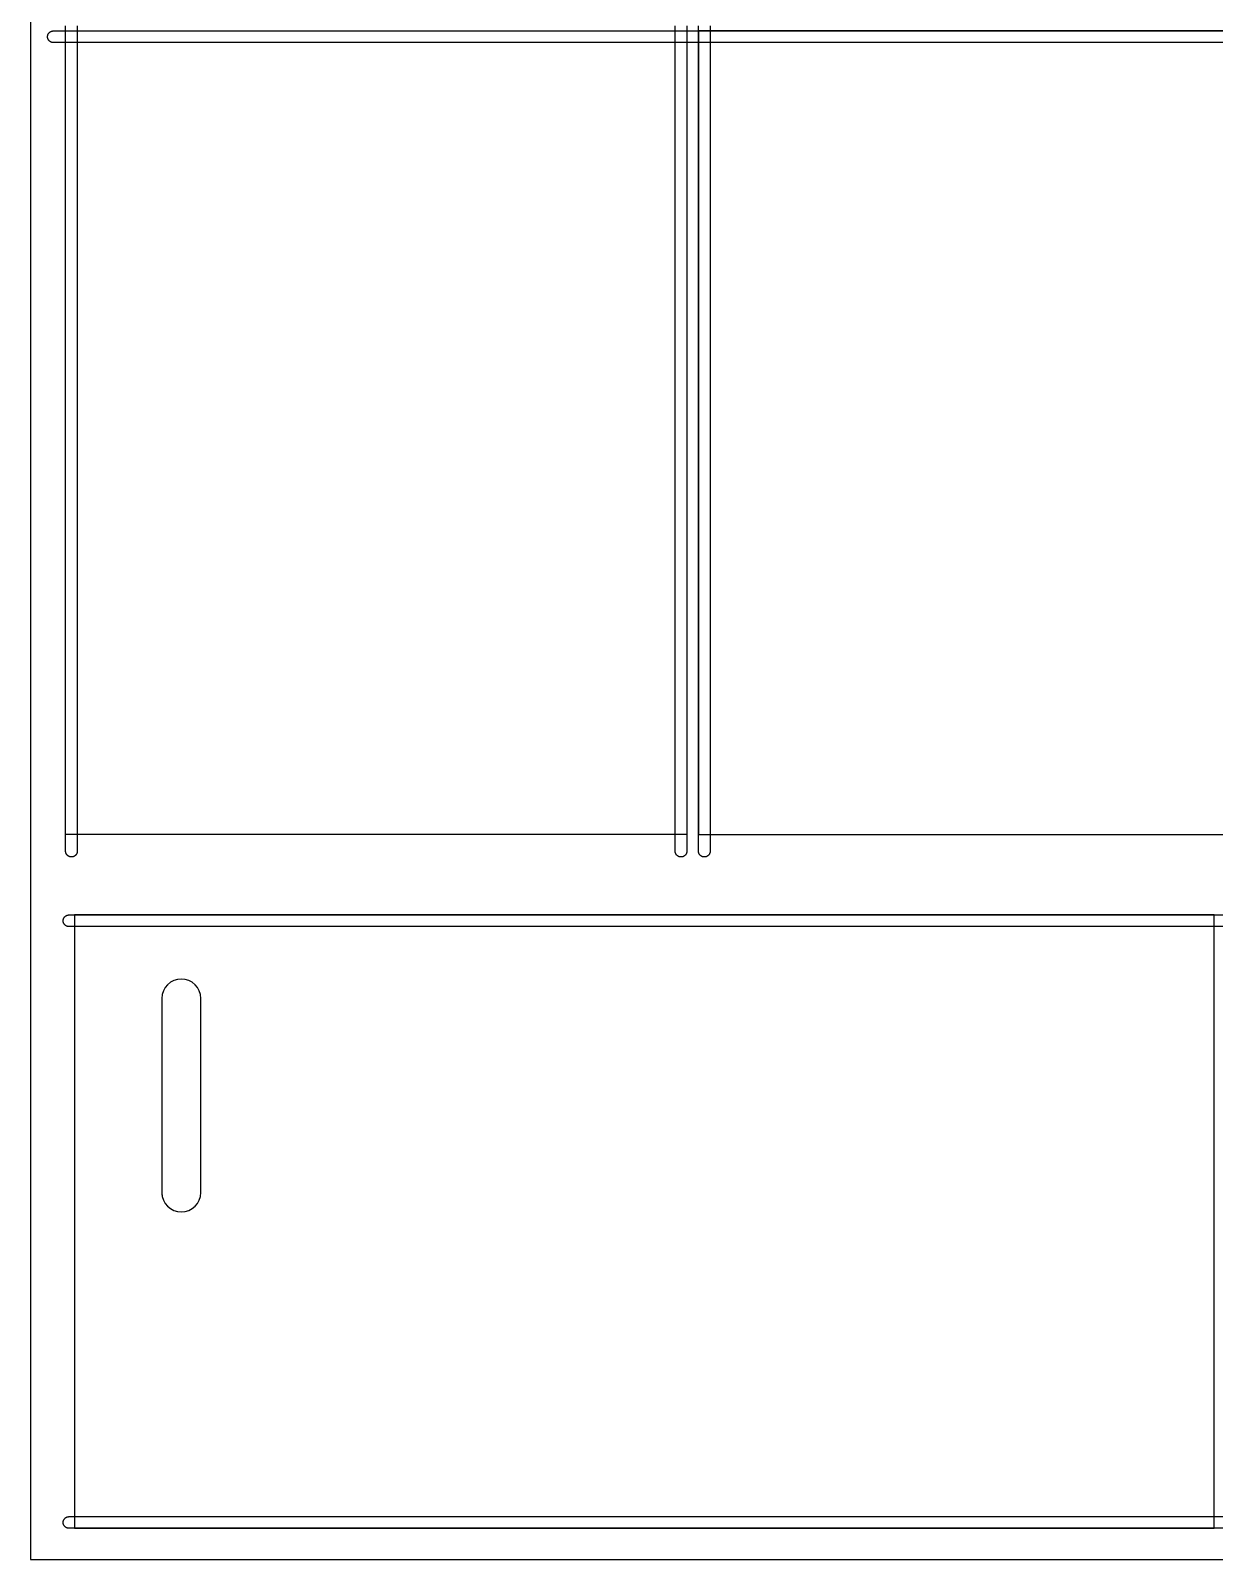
# Model space of a CAD drawing. Extents: x 0 to 1220, y 0 to 2440.
# Drawn here: x 0 to 610, y 0 to 788 of the extents above; entities that cross this region are included whole.
import ezdxf

# ---------------------------------------------------------------- set-up
doc = ezdxf.new("R2010")
doc.units = 0
for name, color, linetype in [('CUT_6_12MM', 6, 'CONTINUOUS'), ('PLATTE_1220_2440', 7, 'CONTINUOUS'), ('POCKET_6__6MM', 4, 'CONTINUOUS')]:
    doc.layers.add(name, color=color, linetype=linetype)

msp = doc.modelspace()

# ---------------------------------------------------------------- linework, layer by layer
at = {"layer": 'CUT_6_12MM'}
for p, q in [((18.06, 373.5), (18.06, 787.5)), ((18.06, 787.5), (338.06, 787.5)), ((338.06, 787.5), (338.06, 373.5)), ((664.06, 787.5), (344.06, 787.5)), ((344.06, 787.5), (344.06, 373.5)), ((338.06, 373.5), (18.06, 373.5)), ((344.06, 373.5), (664.06, 373.5)), ((609.65, 332.04), (22.65, 332.04)), ((22.65, 332.04), (22.65, 16.04)), ((609.65, 16.04), (609.65, 332.04)), ((67.65, 289.04), (67.65, 187.6)), ((87.65, 189.04), (87.65, 289.04)), ((22.65, 16.04), (609.65, 16.04))]:
    msp.add_line(p, q, dxfattribs=at)
for centre, start, end in [((77.65, 289.04), 0, 180), ((77.65, 189.04), 180, 0)]:
    msp.add_arc(centre, 10, start, end, dxfattribs=at)
at = {"layer": 'PLATTE_1220_2440'}
for p, q in [((0, 2440), (0, 0)), ((0, 0), (1220, 0))]:
    msp.add_line(p, q, dxfattribs=at)
at = {"layer": 'POCKET_6__6MM'}
for p, q in [((18.06, 364.91), (18.06, 790.06)), ((24.06, 790.06), (24.06, 364.91)), ((332.06, 364.91), (332.06, 790.06)), ((338.06, 790.06), (338.06, 364.91)), ((344.06, 364.91), (344.06, 790.06)), ((350.06, 790.06), (350.06, 364.91)), ((8.75, 784.61), (8.76, 784.71)), ((8.75, 784.5), (8.75, 784.61)), ((8.75, 784.4), (8.75, 784.5)), ((8.76, 784.3), (8.75, 784.4)), ((8.76, 784.71), (8.77, 784.81)), ((8.77, 784.2), (8.76, 784.3)), ((8.77, 784.81), (8.78, 784.91)), ((8.78, 784.1), (8.77, 784.2)), ((8.78, 784.91), (8.8, 785.01)), ((8.8, 784), (8.78, 784.1)), ((8.8, 785.01), (8.82, 785.12)), ((8.82, 783.89), (8.8, 784)), ((8.82, 785.12), (8.84, 785.22)), ((8.84, 783.79), (8.82, 783.89)), ((8.84, 785.22), (8.86, 785.31)), ((8.86, 783.7), (8.84, 783.79)), ((8.86, 785.31), (8.89, 785.41)), ((8.89, 783.6), (8.86, 783.7)), ((8.89, 785.41), (8.93, 785.51)), ((8.93, 783.5), (8.89, 783.6)), ((8.93, 785.51), (8.96, 785.61)), ((8.96, 783.4), (8.93, 783.5)), ((8.96, 785.61), (9, 785.7)), ((9, 783.31), (8.96, 783.4)), ((9, 785.7), (9.04, 785.79)), ((9.04, 783.22), (9, 783.31)), ((9.04, 785.79), (9.09, 785.89)), ((9.09, 783.12), (9.04, 783.22)), ((9.09, 785.89), (9.14, 785.98)), ((9.14, 783.03), (9.09, 783.12)), ((9.14, 785.98), (9.19, 786.06)), ((9.19, 782.95), (9.14, 783.03)), ((9.19, 786.06), (9.24, 786.15)), ((9.24, 782.86), (9.19, 782.95)), ((9.24, 786.15), (9.3, 786.23)), ((9.3, 782.77), (9.24, 782.86)), ((9.3, 786.23), (9.36, 786.32)), ((9.36, 782.69), (9.3, 782.77)), ((9.36, 786.32), (9.43, 786.4)), ((9.43, 782.61), (9.36, 782.69)), ((9.43, 786.4), (9.49, 786.48)), ((9.49, 782.53), (9.43, 782.61)), ((9.49, 786.48), (9.56, 786.55)), ((9.56, 782.46), (9.49, 782.53)), ((9.56, 786.55), (9.63, 786.63)), ((9.63, 782.38), (9.56, 782.46)), ((9.63, 786.63), (9.71, 786.7)), ((9.71, 782.31), (9.63, 782.38)), ((9.71, 786.7), (9.78, 786.77)), ((9.78, 782.24), (9.71, 782.31)), ((9.78, 786.77), (9.86, 786.83)), ((9.86, 782.18), (9.78, 782.24)), ((9.86, 786.83), (9.94, 786.9)), ((9.94, 782.11), (9.86, 782.18)), ((9.94, 786.9), (10.02, 786.96)), ((10.02, 782.05), (9.94, 782.11)), ((10.02, 786.96), (10.11, 787.01)), ((10.11, 782), (10.02, 782.05)), ((10.11, 787.01), (10.19, 787.07)), ((10.19, 781.94), (10.11, 782)), ((10.19, 787.07), (10.28, 787.12)), ((10.28, 781.89), (10.19, 781.94)), ((10.28, 787.12), (10.37, 787.17)), ((10.37, 781.84), (10.28, 781.89)), ((10.37, 787.17), (10.46, 787.21)), ((10.46, 781.8), (10.37, 781.84)), ((10.46, 787.21), (10.56, 787.26)), ((10.56, 781.75), (10.46, 781.8)), ((10.56, 787.26), (10.65, 787.3)), ((10.65, 781.71), (10.56, 781.75)), ((10.65, 787.3), (10.75, 787.33)), ((10.75, 781.68), (10.65, 781.71)), ((10.75, 787.33), (10.85, 787.36)), ((10.85, 781.65), (10.75, 781.68)), ((10.85, 787.36), (10.94, 787.39)), ((10.94, 781.62), (10.85, 781.65)), ((10.94, 787.39), (11.04, 787.42)), ((11.04, 781.59), (10.94, 781.62)), ((11.04, 787.42), (11.14, 787.44)), ((11.14, 781.57), (11.04, 781.59)), ((11.14, 787.44), (11.24, 787.46)), ((11.24, 781.55), (11.14, 781.57)), ((11.24, 787.46), (11.34, 787.48)), ((11.34, 781.53), (11.24, 781.55)), ((11.34, 787.48), (11.45, 787.49)), ((11.45, 781.52), (11.34, 781.53)), ((11.45, 787.49), (11.55, 787.5)), ((11.55, 781.51), (11.45, 781.52)), ((11.55, 787.5), (11.65, 787.5)), ((11.65, 781.51), (11.55, 781.51)), ((11.65, 787.5), (11.75, 787.5)), ((11.75, 781.5), (11.65, 781.51)), ((11.75, 787.5), (1014.88, 787.5)), ((1014.88, 781.5), (11.75, 781.5)), ((18.06, 364.81), (18.06, 364.91)), ((18.06, 364.71), (18.06, 364.81)), ((18.07, 364.6), (18.06, 364.71)), ((18.08, 364.5), (18.07, 364.6)), ((18.1, 364.4), (18.08, 364.5)), ((18.12, 364.3), (18.1, 364.4)), ((18.14, 364.19), (18.12, 364.3)), ((18.17, 364.09), (18.14, 364.19)), ((18.2, 363.99), (18.17, 364.09)), ((18.23, 363.9), (18.2, 363.99)), ((18.27, 363.8), (18.23, 363.9)), ((18.31, 363.7), (18.27, 363.8)), ((18.35, 363.61), (18.31, 363.7)), ((18.4, 363.52), (18.35, 363.61)), ((18.45, 363.43), (18.4, 363.52)), ((18.5, 363.34), (18.45, 363.43)), ((18.56, 363.25), (18.5, 363.34)), ((18.62, 363.17), (18.56, 363.25)), ((18.68, 363.08), (18.62, 363.17)), ((18.74, 363), (18.68, 363.08)), ((18.81, 362.92), (18.74, 363)), ((18.88, 362.85), (18.81, 362.92)), ((18.95, 362.77), (18.88, 362.85)), ((19.03, 362.7), (18.95, 362.77)), ((19.11, 362.63), (19.03, 362.7)), ((19.19, 362.57), (19.11, 362.63)), ((19.27, 362.5), (19.19, 362.57)), ((19.35, 362.44), (19.27, 362.5)), ((19.44, 362.39), (19.35, 362.44)), ((19.53, 362.33), (19.44, 362.39)), ((22.67, 362.39), (22.59, 362.33)), ((22.76, 362.44), (22.67, 362.39)), ((22.84, 362.5), (22.76, 362.44)), ((22.93, 362.57), (22.84, 362.5)), ((23.01, 362.63), (22.93, 362.57)), ((23.08, 362.7), (23.01, 362.63)), ((23.16, 362.77), (23.08, 362.7)), ((23.23, 362.85), (23.16, 362.77)), ((23.3, 362.92), (23.23, 362.85)), ((23.37, 363), (23.3, 362.92)), ((23.43, 363.08), (23.37, 363)), ((23.49, 363.17), (23.43, 363.08)), ((23.55, 363.25), (23.49, 363.17)), ((23.61, 363.34), (23.55, 363.25)), ((23.66, 363.43), (23.61, 363.34)), ((23.71, 363.52), (23.66, 363.43)), ((23.76, 363.61), (23.71, 363.52)), ((23.8, 363.7), (23.76, 363.61)), ((23.84, 363.8), (23.8, 363.7)), ((23.88, 363.9), (23.84, 363.8)), ((23.91, 363.99), (23.88, 363.9)), ((23.94, 364.09), (23.91, 363.99)), ((23.97, 364.19), (23.94, 364.09)), ((23.99, 364.3), (23.97, 364.19)), ((24.01, 364.4), (23.99, 364.3)), ((24.03, 364.5), (24.01, 364.4)), ((24.04, 364.6), (24.03, 364.5)), ((24.05, 364.71), (24.04, 364.6)), ((24.06, 364.91), (24.05, 364.81)), ((24.05, 364.81), (24.05, 364.71)), ((332.06, 364.81), (332.06, 364.91)), ((332.06, 364.71), (332.06, 364.81)), ((332.07, 364.6), (332.06, 364.71)), ((332.08, 364.5), (332.07, 364.6)), ((332.1, 364.4), (332.08, 364.5)), ((332.12, 364.3), (332.1, 364.4)), ((332.14, 364.19), (332.12, 364.3)), ((332.17, 364.09), (332.14, 364.19)), ((332.2, 363.99), (332.17, 364.09)), ((332.23, 363.9), (332.2, 363.99)), ((332.27, 363.8), (332.23, 363.9)), ((332.31, 363.7), (332.27, 363.8)), ((332.35, 363.61), (332.31, 363.7)), ((332.4, 363.52), (332.35, 363.61)), ((332.45, 363.43), (332.4, 363.52)), ((332.5, 363.34), (332.45, 363.43)), ((332.56, 363.25), (332.5, 363.34)), ((332.62, 363.17), (332.56, 363.25)), ((332.68, 363.08), (332.62, 363.17)), ((332.74, 363), (332.68, 363.08)), ((332.81, 362.92), (332.74, 363)), ((332.88, 362.85), (332.81, 362.92)), ((332.95, 362.77), (332.88, 362.85)), ((333.03, 362.7), (332.95, 362.77)), ((333.11, 362.63), (333.03, 362.7)), ((333.19, 362.57), (333.11, 362.63)), ((333.27, 362.5), (333.19, 362.57)), ((333.35, 362.44), (333.27, 362.5)), ((333.44, 362.39), (333.35, 362.44)), ((333.53, 362.33), (333.44, 362.39)), ((336.67, 362.39), (336.59, 362.33)), ((336.76, 362.44), (336.67, 362.39)), ((336.84, 362.5), (336.76, 362.44)), ((336.93, 362.57), (336.84, 362.5)), ((337.01, 362.63), (336.93, 362.57)), ((337.08, 362.7), (337.01, 362.63)), ((337.16, 362.77), (337.08, 362.7)), ((337.23, 362.85), (337.16, 362.77)), ((337.3, 362.92), (337.23, 362.85)), ((337.37, 363), (337.3, 362.92)), ((337.43, 363.08), (337.37, 363)), ((337.49, 363.17), (337.43, 363.08)), ((337.55, 363.25), (337.49, 363.17)), ((337.61, 363.34), (337.55, 363.25)), ((337.66, 363.43), (337.61, 363.34)), ((337.71, 363.52), (337.66, 363.43)), ((337.76, 363.61), (337.71, 363.52)), ((337.8, 363.7), (337.76, 363.61)), ((337.84, 363.8), (337.8, 363.7)), ((337.88, 363.9), (337.84, 363.8)), ((337.91, 363.99), (337.88, 363.9)), ((337.94, 364.09), (337.91, 363.99)), ((337.97, 364.19), (337.94, 364.09)), ((337.99, 364.3), (337.97, 364.19)), ((338.01, 364.4), (337.99, 364.3)), ((338.03, 364.5), (338.01, 364.4)), ((338.04, 364.6), (338.03, 364.5)), ((338.05, 364.71), (338.04, 364.6)), ((338.06, 364.91), (338.05, 364.81)), ((338.05, 364.81), (338.05, 364.71)), ((344.06, 364.81), (344.06, 364.91)), ((344.06, 364.71), (344.06, 364.81)), ((344.07, 364.6), (344.06, 364.71)), ((344.08, 364.5), (344.07, 364.6)), ((344.1, 364.4), (344.08, 364.5)), ((344.12, 364.3), (344.1, 364.4)), ((344.14, 364.19), (344.12, 364.3)), ((344.17, 364.09), (344.14, 364.19)), ((344.2, 363.99), (344.17, 364.09)), ((344.23, 363.9), (344.2, 363.99)), ((344.27, 363.8), (344.23, 363.9)), ((344.31, 363.7), (344.27, 363.8)), ((344.35, 363.61), (344.31, 363.7)), ((344.4, 363.52), (344.35, 363.61)), ((344.45, 363.43), (344.4, 363.52)), ((344.5, 363.34), (344.45, 363.43)), ((344.56, 363.25), (344.5, 363.34)), ((344.62, 363.17), (344.56, 363.25)), ((344.68, 363.08), (344.62, 363.17)), ((344.74, 363), (344.68, 363.08)), ((344.81, 362.92), (344.74, 363)), ((344.88, 362.85), (344.81, 362.92)), ((344.95, 362.77), (344.88, 362.85)), ((345.03, 362.7), (344.95, 362.77)), ((345.11, 362.63), (345.03, 362.7)), ((345.19, 362.57), (345.11, 362.63)), ((345.27, 362.5), (345.19, 362.57)), ((345.35, 362.44), (345.27, 362.5)), ((345.44, 362.39), (345.35, 362.44)), ((345.53, 362.33), (345.44, 362.39)), ((348.67, 362.39), (348.59, 362.33)), ((348.76, 362.44), (348.67, 362.39)), ((348.84, 362.5), (348.76, 362.44)), ((348.93, 362.57), (348.84, 362.5)), ((349.01, 362.63), (348.93, 362.57)), ((349.08, 362.7), (349.01, 362.63)), ((349.16, 362.77), (349.08, 362.7)), ((349.23, 362.85), (349.16, 362.77)), ((349.3, 362.92), (349.23, 362.85)), ((349.37, 363), (349.3, 362.92)), ((349.43, 363.08), (349.37, 363)), ((349.49, 363.17), (349.43, 363.08)), ((349.55, 363.25), (349.49, 363.17)), ((349.61, 363.34), (349.55, 363.25)), ((349.66, 363.43), (349.61, 363.34)), ((349.71, 363.52), (349.66, 363.43)), ((349.76, 363.61), (349.71, 363.52)), ((349.8, 363.7), (349.76, 363.61)), ((349.84, 363.8), (349.8, 363.7)), ((349.88, 363.9), (349.84, 363.8)), ((349.91, 363.99), (349.88, 363.9)), ((349.94, 364.09), (349.91, 363.99)), ((349.97, 364.19), (349.94, 364.09)), ((349.99, 364.3), (349.97, 364.19)), ((350.01, 364.4), (349.99, 364.3)), ((350.03, 364.5), (350.01, 364.4)), ((350.04, 364.6), (350.03, 364.5)), ((350.05, 364.71), (350.04, 364.6)), ((350.06, 364.91), (350.05, 364.81)), ((350.05, 364.81), (350.05, 364.71)), ((19.62, 362.28), (19.53, 362.33)), ((19.71, 362.23), (19.62, 362.28)), ((19.8, 362.19), (19.71, 362.23)), ((19.9, 362.15), (19.8, 362.19)), ((19.99, 362.11), (19.9, 362.15)), ((20.09, 362.07), (19.99, 362.11)), ((20.19, 362.04), (20.09, 362.07)), ((20.29, 362.01), (20.19, 362.04)), ((20.39, 361.99), (20.29, 362.01)), ((20.49, 361.97), (20.39, 361.99)), ((20.59, 361.95), (20.49, 361.97)), ((20.69, 361.93), (20.59, 361.95)), ((20.8, 361.92), (20.69, 361.93)), ((20.9, 361.92), (20.8, 361.92)), ((21, 361.91), (20.9, 361.92)), ((21.11, 361.91), (21, 361.91)), ((21.21, 361.92), (21.11, 361.91)), ((21.31, 361.92), (21.21, 361.92)), ((21.42, 361.93), (21.31, 361.92)), ((21.52, 361.95), (21.42, 361.93)), ((21.62, 361.97), (21.52, 361.95)), ((21.72, 361.99), (21.62, 361.97)), ((21.82, 362.01), (21.72, 361.99)), ((21.92, 362.04), (21.82, 362.01)), ((22.02, 362.07), (21.92, 362.04)), ((22.12, 362.11), (22.02, 362.07)), ((22.22, 362.15), (22.12, 362.11)), ((22.31, 362.19), (22.22, 362.15)), ((22.4, 362.23), (22.31, 362.19)), ((22.5, 362.28), (22.4, 362.23)), ((22.59, 362.33), (22.5, 362.28)), ((333.62, 362.28), (333.53, 362.33)), ((333.71, 362.23), (333.62, 362.28)), ((333.8, 362.19), (333.71, 362.23)), ((333.9, 362.15), (333.8, 362.19)), ((333.99, 362.11), (333.9, 362.15)), ((334.09, 362.07), (333.99, 362.11)), ((334.19, 362.04), (334.09, 362.07)), ((334.29, 362.01), (334.19, 362.04)), ((334.39, 361.99), (334.29, 362.01)), ((334.49, 361.97), (334.39, 361.99)), ((334.59, 361.95), (334.49, 361.97)), ((334.69, 361.93), (334.59, 361.95)), ((334.8, 361.92), (334.69, 361.93)), ((334.9, 361.92), (334.8, 361.92)), ((335, 361.91), (334.9, 361.92)), ((335.11, 361.91), (335, 361.91)), ((335.21, 361.92), (335.11, 361.91)), ((335.31, 361.92), (335.21, 361.92)), ((335.42, 361.93), (335.31, 361.92)), ((335.52, 361.95), (335.42, 361.93)), ((335.62, 361.97), (335.52, 361.95)), ((335.72, 361.99), (335.62, 361.97)), ((335.82, 362.01), (335.72, 361.99)), ((335.92, 362.04), (335.82, 362.01)), ((336.02, 362.07), (335.92, 362.04)), ((336.12, 362.11), (336.02, 362.07)), ((336.22, 362.15), (336.12, 362.11)), ((336.31, 362.19), (336.22, 362.15)), ((336.4, 362.23), (336.31, 362.19)), ((336.5, 362.28), (336.4, 362.23)), ((336.59, 362.33), (336.5, 362.28)), ((345.62, 362.28), (345.53, 362.33)), ((345.71, 362.23), (345.62, 362.28)), ((345.8, 362.19), (345.71, 362.23)), ((345.9, 362.15), (345.8, 362.19)), ((345.99, 362.11), (345.9, 362.15)), ((346.09, 362.07), (345.99, 362.11)), ((346.19, 362.04), (346.09, 362.07)), ((346.29, 362.01), (346.19, 362.04)), ((346.39, 361.99), (346.29, 362.01)), ((346.49, 361.97), (346.39, 361.99)), ((346.59, 361.95), (346.49, 361.97)), ((346.69, 361.93), (346.59, 361.95)), ((346.8, 361.92), (346.69, 361.93)), ((346.9, 361.92), (346.8, 361.92)), ((347, 361.91), (346.9, 361.92)), ((347.11, 361.91), (347, 361.91)), ((347.21, 361.92), (347.11, 361.91)), ((347.31, 361.92), (347.21, 361.92)), ((347.42, 361.93), (347.31, 361.92)), ((347.52, 361.95), (347.42, 361.93)), ((347.62, 361.97), (347.52, 361.95)), ((347.72, 361.99), (347.62, 361.97)), ((347.82, 362.01), (347.72, 361.99)), ((347.92, 362.04), (347.82, 362.01)), ((348.02, 362.07), (347.92, 362.04)), ((348.12, 362.11), (348.02, 362.07)), ((348.22, 362.15), (348.12, 362.11)), ((348.31, 362.19), (348.22, 362.15)), ((348.4, 362.23), (348.31, 362.19)), ((348.5, 362.28), (348.4, 362.23)), ((348.59, 362.33), (348.5, 362.28)), ((17.39, 330.83), (17.45, 330.91)), ((17.45, 330.91), (17.52, 330.99)), ((17.52, 330.99), (17.59, 331.07)), ((17.59, 331.07), (17.66, 331.14)), ((17.66, 331.14), (17.73, 331.21)), ((17.73, 331.21), (17.81, 331.28)), ((17.81, 331.28), (17.89, 331.35)), ((17.89, 331.35), (17.97, 331.41)), ((17.97, 331.41), (18.05, 331.48)), ((18.05, 331.48), (18.14, 331.54)), ((18.14, 331.54), (18.23, 331.59)), ((18.23, 331.59), (18.31, 331.64)), ((18.31, 331.64), (18.41, 331.69)), ((18.41, 331.69), (18.5, 331.74)), ((18.5, 331.74), (18.59, 331.78)), ((18.59, 331.78), (18.69, 331.82)), ((18.69, 331.82), (18.78, 331.86)), ((18.78, 331.86), (18.88, 331.89)), ((18.88, 331.89), (18.98, 331.92)), ((18.98, 331.92), (19.08, 331.95)), ((19.08, 331.95), (19.18, 331.97)), ((19.18, 331.97), (19.28, 331.99)), ((19.28, 331.99), (19.39, 332.01)), ((19.39, 332.01), (19.49, 332.02)), ((19.49, 332.02), (19.59, 332.03)), ((19.59, 332.03), (19.7, 332.04)), ((19.7, 332.04), (19.8, 332.04)), ((19.8, 332.04), (1208.64, 332.04)), ((16.8, 329.19), (16.81, 329.3)), ((16.8, 329.09), (16.8, 329.19)), ((16.8, 328.99), (16.8, 329.09)), ((16.8, 328.88), (16.8, 328.99)), ((16.81, 328.78), (16.8, 328.88)), ((16.81, 329.3), (16.82, 329.4)), ((16.82, 328.68), (16.81, 328.78)), ((16.82, 329.4), (16.84, 329.5)), ((16.84, 328.57), (16.82, 328.68)), ((16.84, 329.5), (16.85, 329.6)), ((16.85, 328.47), (16.84, 328.57)), ((16.85, 329.6), (16.87, 329.7)), ((16.87, 328.37), (16.85, 328.47)), ((16.87, 329.7), (16.9, 329.81)), ((16.9, 328.27), (16.87, 328.37)), ((16.9, 329.81), (16.93, 329.91)), ((16.93, 328.17), (16.9, 328.27)), ((16.93, 329.91), (16.96, 330)), ((16.96, 328.07), (16.93, 328.17)), ((16.96, 330), (16.99, 330.1)), ((16.99, 327.97), (16.96, 328.07)), ((16.99, 330.1), (17.03, 330.2)), ((17.03, 327.88), (16.99, 327.97)), ((17.03, 330.2), (17.07, 330.29)), ((17.07, 327.78), (17.03, 327.88)), ((17.07, 330.29), (17.12, 330.39)), ((17.12, 327.69), (17.07, 327.78)), ((17.12, 330.39), (17.17, 330.48)), ((17.17, 327.6), (17.12, 327.69)), ((17.17, 330.48), (17.22, 330.57)), ((17.22, 327.51), (17.17, 327.6)), ((17.22, 330.57), (17.27, 330.66)), ((17.27, 327.42), (17.22, 327.51)), ((17.27, 330.66), (17.33, 330.74)), ((17.33, 327.33), (17.27, 327.42)), ((17.33, 330.74), (17.39, 330.83)), ((17.39, 327.25), (17.33, 327.33)), ((17.45, 327.17), (17.39, 327.25)), ((17.52, 327.09), (17.45, 327.17)), ((17.59, 327.01), (17.52, 327.09)), ((17.66, 326.93), (17.59, 327.01)), ((17.73, 326.86), (17.66, 326.93)), ((17.81, 326.79), (17.73, 326.86)), ((17.89, 326.72), (17.81, 326.79)), ((17.97, 326.66), (17.89, 326.72)), ((18.05, 326.6), (17.97, 326.66)), ((18.14, 326.54), (18.05, 326.6)), ((18.23, 326.48), (18.14, 326.54)), ((18.31, 326.43), (18.23, 326.48)), ((18.41, 326.38), (18.31, 326.43)), ((18.5, 326.33), (18.41, 326.38)), ((18.59, 326.29), (18.5, 326.33)), ((18.69, 326.25), (18.59, 326.29)), ((18.78, 326.21), (18.69, 326.25)), ((18.88, 326.18), (18.78, 326.21)), ((18.98, 326.15), (18.88, 326.18)), ((19.08, 326.12), (18.98, 326.15)), ((19.18, 326.1), (19.08, 326.12)), ((19.28, 326.08), (19.18, 326.1)), ((19.39, 326.07), (19.28, 326.08)), ((19.49, 326.05), (19.39, 326.07)), ((19.59, 326.04), (19.49, 326.05)), ((19.7, 326.04), (19.59, 326.04)), ((19.8, 326.04), (19.7, 326.04)), ((1208.64, 326.04), (19.8, 326.04)), ((16.8, 19.19), (16.81, 19.3)), ((16.8, 19.09), (16.8, 19.19)), ((16.8, 18.99), (16.8, 19.09)), ((16.8, 18.88), (16.8, 18.99)), ((16.81, 18.78), (16.8, 18.88)), ((16.81, 19.3), (16.82, 19.4)), ((16.82, 18.68), (16.81, 18.78)), ((16.82, 19.4), (16.84, 19.5)), ((16.84, 18.57), (16.82, 18.68)), ((16.84, 19.5), (16.85, 19.6)), ((16.85, 18.47), (16.84, 18.57)), ((16.85, 19.6), (16.87, 19.7)), ((16.87, 18.37), (16.85, 18.47)), ((16.87, 19.7), (16.9, 19.81)), ((16.9, 18.27), (16.87, 18.37)), ((16.9, 19.81), (16.93, 19.91)), ((16.93, 18.17), (16.9, 18.27)), ((16.93, 19.91), (16.96, 20)), ((16.96, 18.07), (16.93, 18.17)), ((16.96, 20), (16.99, 20.1)), ((16.99, 17.97), (16.96, 18.07)), ((16.99, 20.1), (17.03, 20.2)), ((17.03, 17.88), (16.99, 17.97)), ((17.03, 20.2), (17.07, 20.29)), ((17.07, 17.78), (17.03, 17.88)), ((17.07, 20.29), (17.12, 20.39)), ((17.12, 17.69), (17.07, 17.78)), ((17.12, 20.39), (17.17, 20.48)), ((17.17, 17.6), (17.12, 17.69)), ((17.17, 20.48), (17.22, 20.57)), ((17.22, 17.51), (17.17, 17.6)), ((17.22, 20.57), (17.27, 20.66)), ((17.27, 17.42), (17.22, 17.51)), ((17.27, 20.66), (17.33, 20.74)), ((17.33, 17.33), (17.27, 17.42)), ((17.33, 20.74), (17.39, 20.83)), ((17.39, 17.25), (17.33, 17.33)), ((17.39, 20.83), (17.45, 20.91)), ((17.45, 17.17), (17.39, 17.25)), ((17.45, 20.91), (17.52, 20.99)), ((17.52, 17.09), (17.45, 17.17)), ((17.52, 20.99), (17.59, 21.07)), ((17.59, 17.01), (17.52, 17.09)), ((17.59, 21.07), (17.66, 21.14)), ((17.66, 16.93), (17.59, 17.01)), ((17.66, 21.14), (17.73, 21.21)), ((17.73, 16.86), (17.66, 16.93)), ((17.73, 21.21), (17.81, 21.28)), ((17.81, 16.79), (17.73, 16.86)), ((17.81, 21.28), (17.89, 21.35)), ((17.89, 16.72), (17.81, 16.79)), ((17.89, 21.35), (17.97, 21.41)), ((17.97, 16.66), (17.89, 16.72)), ((17.97, 21.41), (18.05, 21.48)), ((18.05, 16.6), (17.97, 16.66)), ((18.05, 21.48), (18.14, 21.54)), ((18.14, 16.54), (18.05, 16.6)), ((18.14, 21.54), (18.23, 21.59)), ((18.23, 16.48), (18.14, 16.54)), ((18.23, 21.59), (18.31, 21.64)), ((18.31, 16.43), (18.23, 16.48)), ((18.31, 21.64), (18.41, 21.69)), ((18.41, 16.38), (18.31, 16.43)), ((18.41, 21.69), (18.5, 21.74)), ((18.5, 16.33), (18.41, 16.38)), ((18.5, 21.74), (18.59, 21.78)), ((18.59, 16.29), (18.5, 16.33)), ((18.59, 21.78), (18.69, 21.82)), ((18.69, 16.25), (18.59, 16.29)), ((18.69, 21.82), (18.78, 21.86)), ((18.78, 16.21), (18.69, 16.25)), ((18.78, 21.86), (18.88, 21.89)), ((18.88, 16.18), (18.78, 16.21)), ((18.88, 21.89), (18.98, 21.92)), ((18.98, 16.15), (18.88, 16.18)), ((18.98, 21.92), (19.08, 21.95)), ((19.08, 16.12), (18.98, 16.15)), ((19.08, 21.95), (19.18, 21.97)), ((19.18, 16.1), (19.08, 16.12)), ((19.18, 21.97), (19.28, 21.99)), ((19.28, 16.08), (19.18, 16.1)), ((19.28, 21.99), (19.39, 22.01)), ((19.39, 16.07), (19.28, 16.08)), ((19.39, 22.01), (19.49, 22.02)), ((19.49, 16.05), (19.39, 16.07)), ((19.49, 22.02), (19.59, 22.03)), ((19.59, 16.04), (19.49, 16.05)), ((19.59, 22.03), (19.7, 22.04)), ((19.7, 16.04), (19.59, 16.04)), ((19.7, 22.04), (19.8, 22.04)), ((19.8, 16.04), (19.7, 16.04)), ((19.8, 22.04), (1208.64, 22.04)), ((1208.64, 16.04), (19.8, 16.04))]:
    msp.add_line(p, q, dxfattribs=at)

doc.saveas('drawing.dxf')
